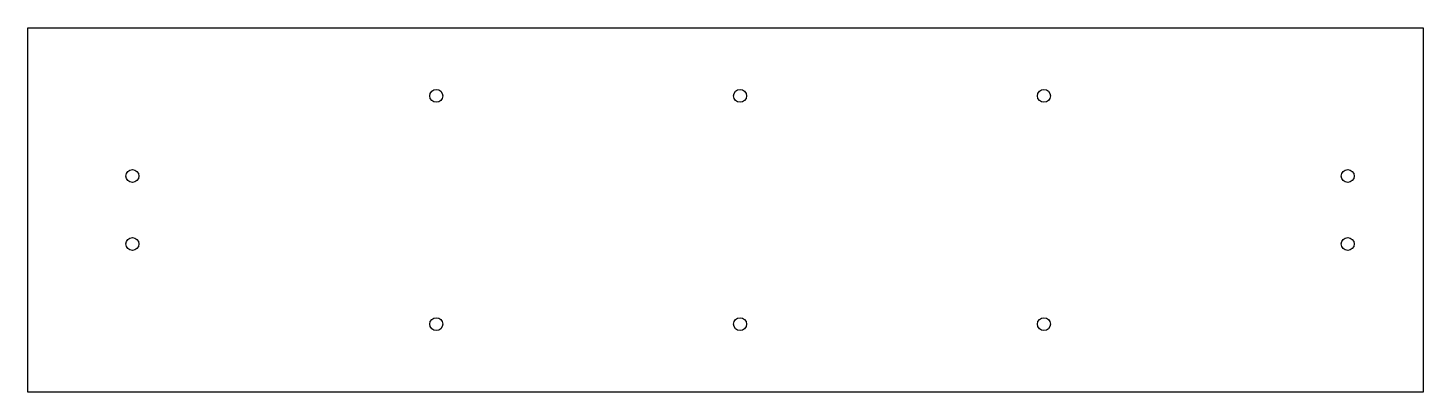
# Model space of a CAD drawing. Header units: millimetres. Extents: x 0 to 574, y 0 to 150.
import ezdxf

# ---------------------------------------------------------------- set-up
doc = ezdxf.new("R2010")
doc.units = ezdxf.units.MM

msp = doc.modelspace()

# ---------------------------------------------------------------- linework, layer by layer
at = {"color": 7, "linetype": 'Continuous'}
for p, q in [((0, 0), (0, 150)), ((0, 150), (574, 150)), ((574, 150), (574, 0)), ((574, 0), (0, 0))]:
    msp.add_line(p, q, dxfattribs=at)
for centre in [(168, 122), (293, 122), (418, 122), (43, 89), (543, 89), (43, 61), (543, 61), (168, 28), (293, 28), (418, 28)]:
    msp.add_circle(centre, 2.65, dxfattribs=at)

doc.saveas('drawing.dxf')
